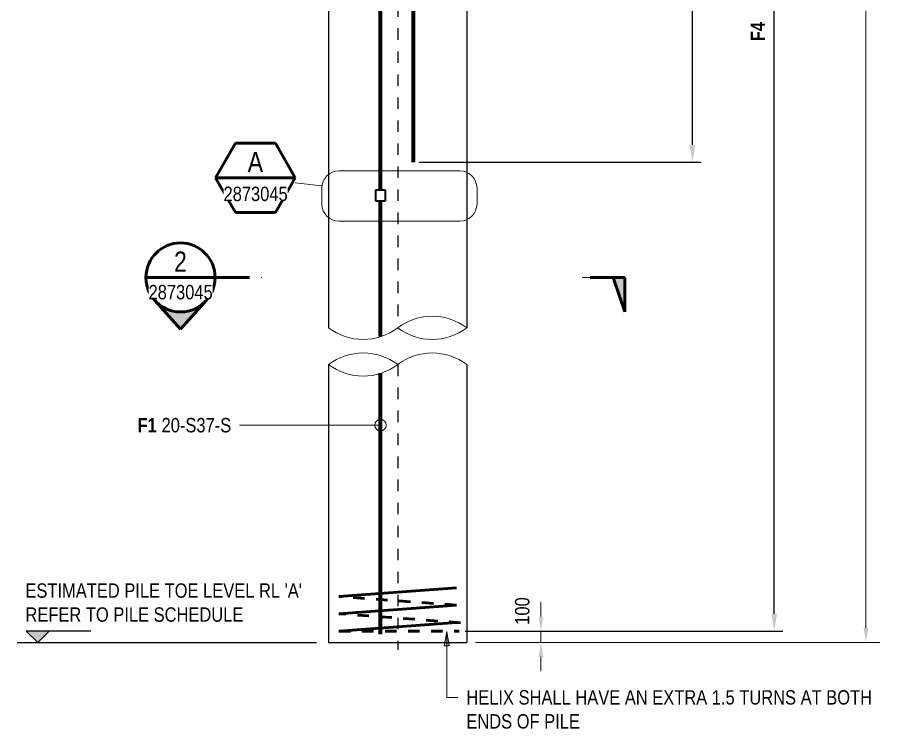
# Model space of a CAD drawing. Header units: metres. Extents: x -0.5 to 32.5, y -7.6 to 10.1.
# Drawn here: x -0.48 to 7.02, y -7.6 to -1.42 of the extents above; entities that cross this region are included whole.
import ezdxf

# ---------------------------------------------------------------- set-up
doc = ezdxf.new("R2010")
doc.units = ezdxf.units.M
for name, pattern in [('Dot_Section Line', [0.02, 0, -0.02]), ('JacobsCenter', [0.015, 0.009, -0.0015, 0.003, -0.0015]), ('JacobsDash', [0.0045, 0.003, -0.0015])]:
    doc.linetypes.add(name, pattern=pattern)
doc.layers.get('Defpoints').update_dxf_attribs({"color": 41})
for name, color, linetype, lineweight in [('A-ANNO-DIMS', 7, 'Continuous', 9), ('A-ANNO-SYMB', 7, 'Continuous', 9), ('A-DETL', 7, 'Continuous', 13), ('A-DETL-GENF', 7, 'Continuous', 9), ('G-ANNO-SYMB', 7, 'Continuous', 9), ('G-ANNO-TEXT', 7, 'Continuous', 9)]:
    doc.layers.add(name, color=color, linetype=linetype, lineweight=lineweight)
doc.styles.add('Arial Narrow', font='ARIALN.TTF', dxfattribs={"height": 0.125})
doc.styles.add('Arial Narrow_2', font='ARIALN.TTF', dxfattribs={"height": 0.175})
doc.styles.add('Arial Narrow_B', font='ARIALNB.TTF', dxfattribs={"height": 0.125})
doc.dimstyles.new('____ddd____', dxfattribs={"dimscale": 0.3048, "dimtxt": 0.127929, "dimasz": 0.492126, "dimexe": 0.246063, "dimexo": 0.164042, "dimgap": 0.082021, "dimtad": 1, "dimdec": 0, "dimlfac": 1000, "dimzin": 0, "dimdsep": 46, "dimtxsty": 'Arial Narrow', "dimsah": 1, "dimcen": 0.09, "dimaunit": 1, "dimadec": 4, "dimazin": 0, "dimtfac": 1, "dimtdec": 4, "dimtix": 1, "dimtmove": 0, "dimatfit": 3, "dimfxl": 1, "dimtvp": 1, "dimtolj": 1, "dimtzin": 0, "dimarcsym": 2})
doc.dimstyles.new('____ddd_____1', dxfattribs={"dimscale": 0.3048, "dimtxt": 0.127929, "dimasz": 0.492126, "dimexe": 0.246063, "dimexo": 0.164042, "dimgap": 0.082021, "dimtad": 1, "dimdec": 0, "dimlfac": 1000, "dimzin": 0, "dimdsep": 46, "dimtxsty": 'Arial Narrow', "dimsah": 1, "dimcen": 0.09, "dimaunit": 1, "dimadec": 4, "dimazin": 0, "dimtfac": 1, "dimtdec": 4, "dimtix": 1, "dimtmove": 2, "dimatfit": 3, "dimfxl": 1, "dimtvp": 1, "dimtolj": 1, "dimtzin": 0, "dimarcsym": 2})
doc.dimstyles.new('Dimension_Standard_O__mm_', dxfattribs={"dimscale": 0.3048, "dimtxt": 0.127929, "dimasz": 0.410105, "dimexe": 0.393701, "dimexo": 0.246063, "dimgap": 0.246063, "dimtad": 1, "dimdec": 0, "dimlfac": 1000, "dimzin": 0, "dimdsep": 46, "dimtxsty": 'Arial Narrow', "dimsah": 1, "dimcen": 0.09, "dimaunit": 1, "dimadec": 4, "dimazin": 0, "dimtfac": 1, "dimtdec": 4, "dimtix": 1, "dimtmove": 2, "dimatfit": 3, "dimfxl": 1, "dimtvp": 1, "dimtfill": 1, "dimtolj": 1, "dimtzin": 0, "dimlwd": 18, "dimlwe": 18, "dimarcsym": 2})
doc.dimstyles.new('Dimension_Standard_O__mm__1', dxfattribs={"dimscale": 0.3048, "dimtxt": 0.127929, "dimasz": 0.410105, "dimexe": 0.393701, "dimexo": 0.246063, "dimgap": 0.246063, "dimtad": 1, "dimdec": 0, "dimlfac": 1000, "dimzin": 0, "dimdsep": 46, "dimtxsty": 'Arial Narrow', "dimsah": 1, "dimcen": 0.09, "dimaunit": 1, "dimadec": 4, "dimazin": 0, "dimtfac": 1, "dimtdec": 4, "dimtix": 1, "dimtmove": 0, "dimatfit": 3, "dimfxl": 1, "dimtvp": 1, "dimtfill": 1, "dimtolj": 1, "dimtzin": 0, "dimlwd": 18, "dimlwe": 18, "dimarcsym": 2})

# ---------------------------------------------------------------- blocks, each defined once
blk = doc.blocks.new('CS_DET_Pile-Column_BreakLine - CS_Tubular BreakLine-5616656-DRG-2873045 - PILE ELAVATION')
at = {"layer": 'A-DETL-GENF', "lineweight": 18}
for centre, start, end in [((0.9, -0.3973), 52.95733, 127.04267), ((0.3, 0.3977), 232.95733, 307.04267), ((0.9, 0.3977), 232.95733, 307.04267)]:
    blk.add_arc(centre, 0.498, start, end, dxfattribs=at)
blk = doc.blocks.new('DIMBLOCK4-DRG-2873045 - PILE ELAVATION')
at = {"layer": 'A-ANNO-DIMS', "color": 0, "lineweight": -2, "transparency": 16777216}
for p, q in [((5.195, 8.0227), (5.4658, 8.0227)), ((5.3908, 7.8727), (5.3908, 3.1434)), ((5.3908, -2.5273), (5.3908, 2.7176)), ((3.0175, -2.6773), (5.4658, -2.6773))]:
    blk.add_line(p, q, dxfattribs=at)
at = {"layer": 'A-ANNO-DIMS', "color": 0, "transparency": 16777216}
for points in [[(5.3658, 7.8727), (5.4158, 7.8727), (5.3908, 8.0227)], [(5.3658, -2.5273), (5.4158, -2.5273), (5.3908, -2.6773)]]:
    blk.add_solid(points, dxfattribs=at)
at = {"layer": 'Defpoints', "color": 0, "transparency": 16777216}
for p in [(5.145, 8.0227), (5.3908, 8.0227), (2.9675, -2.6773)]:
    blk.add_point(p, dxfattribs=at)
at = {"layer": 'A-ANNO-DIMS', "color": 0, "transparency": 16777216, "insert": (5.2043, 2.6929), "char_height": 0.125, "width": 0.475164, "attachment_point": 1, "rotation": 90, "line_spacing_factor": 0.974696, "style": 'Arial Narrow'}
blk.add_mtext('\\A1;10700', dxfattribs=at)
blk = doc.blocks.new('DIMBLOCK5-DRG-2873045 - PILE ELAVATION')
at = {"layer": 'A-ANNO-DIMS', "color": 0, "lineweight": 18, "transparency": 16777216}
for p, q in [((4.0747, -6.6258), (4.0747, -6.5008)), ((3.4399, -6.7508), (4.1947, -6.7508)), ((4.0747, -6.8508), (4.0747, -6.7508)), ((3.5049, -6.8508), (4.1947, -6.8508)), ((4.0747, -6.9758), (4.0747, -7.1008))]:
    blk.add_line(p, q, dxfattribs=at)
at = {"layer": 'A-ANNO-DIMS', "color": 0, "transparency": 16777216}
for points in [[(4.0538, -6.6258), (4.0955, -6.6258), (4.0747, -6.7508)], [(4.0538, -6.9758), (4.0955, -6.9758), (4.0747, -6.8508)]]:
    blk.add_solid(points, dxfattribs=at)
at = {"layer": 'Defpoints', "color": 0, "transparency": 16777216}
for p in [(3.3649, -6.7508), (4.0747, -6.7508), (3.4299, -6.8508)]:
    blk.add_point(p, dxfattribs=at)
at = {"layer": 'A-ANNO-DIMS', "color": 0, "lineweight": 18, "transparency": 16777216, "insert": (3.8491, -6.6964), "char_height": 0.125, "width": 0.285099, "attachment_point": 1, "rotation": 90, "line_spacing_factor": 0.974696, "style": 'Arial Narrow', "bg_fill": 3, "box_fill_scale": 1.1, "bg_fill_color": 256, "bg_fill_true_color": 13158600, "bg_fill_transparency": 0}
blk.add_mtext('\\A1;100', dxfattribs=at)
blk = doc.blocks.new('DIMBLOCK6-DRG-2873045 - PILE ELAVATION')
at = {"layer": 'A-ANNO-DIMS', "color": 0, "lineweight": 18, "transparency": 16777216}
for p, q in [((3.5049, 8.0227), (7.0179, 8.0227)), ((6.8979, -6.7258), (6.8979, 7.8977)), ((3.5049, -6.8508), (7.0179, -6.8508))]:
    blk.add_line(p, q, dxfattribs=at)
at = {"layer": 'A-ANNO-DIMS', "color": 0, "transparency": 16777216}
for points in [[(6.8771, 7.8977), (6.9188, 7.8977), (6.8979, 8.0227)], [(6.8771, -6.7258), (6.9188, -6.7258), (6.8979, -6.8508)]]:
    blk.add_solid(points, dxfattribs=at)
at = {"layer": 'Defpoints', "color": 0, "transparency": 16777216}
for p in [(3.4299, 8.0227), (6.8979, 8.0227), (3.4299, -6.8508)]:
    blk.add_point(p, dxfattribs=at)
at = {"layer": 'A-ANNO-DIMS', "color": 0, "lineweight": 18, "transparency": 16777216, "insert": (6.7583, 0.586), "char_height": 0.125, "width": 3.443114, "attachment_point": 5, "rotation": 90, "style": 'Arial Narrow', "bg_fill": 3, "box_fill_scale": 1.1, "bg_fill_color": 256, "bg_fill_true_color": 13158600, "bg_fill_transparency": 0}
blk.add_mtext('\\A1;PILE LENGTH REFER TO PILE SCHEDULE', dxfattribs=at)
blk = doc.blocks.new('Drafting View - sectionTail-4870194-DRG-2873045 - PILE ELAVATION')
at = {"layer": 'G-ANNO-SYMB'}
blk.add_hatch(color=256, dxfattribs=at).paths.add_polyline_path([(-0.006, 0.006), (-0.004, 0), (-0.006, 0)])
at = {"layer": 'G-ANNO-SYMB', "lineweight": 50}
for p, q in [((-0.006, 0.006), (-0.006, 0)), ((-0.004, 0), (-0.006, 0.006)), ((-0.006, 0), (-0.004, 0)), ((-0.006, 0), (0, 0))]:
    blk.add_line(p, q, dxfattribs=at)
blk = doc.blocks.new('Drafting View - SectionHead-4898858-DRG-2873045 - PILE ELAVATION')
at = {"layer": 'G-ANNO-SYMB'}
h = blk.add_hatch(color=256, dxfattribs=at)
edge = h.paths.add_edge_path()
edge.add_line((-0.002, 0.009), (0.00247, 0.004))
edge.add_arc((-0.002, 0), 0.006, 41.8277, 138.1723)
edge.add_line((-0.00647, 0.004), (-0.002, 0.009))
at = {"layer": 'G-ANNO-SYMB', "lineweight": 50}
for p, q in [((-0.002, 0.009), (-0.00647, 0.004)), ((0.00247, 0.004), (-0.002, 0.009)), ((0.004, 0), (0.01, 0))]:
    blk.add_line(p, q, dxfattribs=at)
for start, end in [(360, 180), (180, 360)]:
    blk.add_arc((-0.002, 0), 0.006, start, end, dxfattribs=at)
blk = doc.blocks.new('Drafting View - SheetRef-4900799-DRG-2873045 - PILE ELAVATION')
at = {"layer": 'A-ANNO-SYMB', "lineweight": 50}
for p, q in [((-0.00346, 0.006), (-0.00693, 0)), ((0.00346, 0.006), (-0.00346, 0.006)), ((0.00693, 0), (0.00346, 0.006)), ((-0.00693, 0), (0.00693, 0)), ((-0.00693, 0), (-0.00347, -0.006)), ((0.00346, -0.006), (0.00693, 0)), ((-0.00347, -0.006), (0.00346, -0.006))]:
    blk.add_line(p, q, dxfattribs=at)
blk = doc.blocks.new('DIMBLOCK11-DRG-2873045 - PILE ELAVATION')
at = {"layer": 'A-ANNO-DIMS', "color": 0, "lineweight": -2, "transparency": 16777216}
for p, q in [((3.5049, 1.1087), (6.176, 1.1087)), ((6.101, -6.6008), (6.101, 0.9587)), ((3.4149, -6.7508), (6.176, -6.7508))]:
    blk.add_line(p, q, dxfattribs=at)
at = {"layer": 'A-ANNO-DIMS', "color": 0, "transparency": 16777216}
for points in [[(6.076, 0.9587), (6.126, 0.9587), (6.101, 1.1087)], [(6.076, -6.6008), (6.126, -6.6008), (6.101, -6.7508)]]:
    blk.add_solid(points, dxfattribs=at)
at = {"layer": 'Defpoints', "color": 0, "transparency": 16777216}
for p in [(3.4549, 1.1087), (6.101, 1.1087), (3.3649, -6.7508)]:
    blk.add_point(p, dxfattribs=at)
at = {"layer": 'A-ANNO-DIMS', "color": 0, "transparency": 16777216, "insert": (6.0018, -2.821), "char_height": 0.125, "attachment_point": 5, "rotation": 90, "style": 'Arial Narrow'}
blk.add_mtext('\\A1;\u200e', dxfattribs=at)

msp = doc.modelspace()

# ---------------------------------------------------------------- hatches: boundary and pattern name
at = {"layer": 'A-DETL-GENF'}
msp.add_hatch(color=256, dxfattribs=at).paths.add_polyline_path([(-0.2966, -6.8508), (-0.1966, -6.7508), (-0.3966, -6.7508)])
at = {"layer": 'G-ANNO-TEXT'}
msp.add_hatch(color=256, dxfattribs=at).paths.add_polyline_path([(3.2555, -6.7548), (3.2334, -6.8798), (3.2775, -6.8798)])

# ---------------------------------------------------------------- linework, layer by layer
at = {"layer": 'A-ANNO-SYMB', "lineweight": 18}
for p, q in [((3.3691, -2.7531), (2.3206, -2.7531)), ((2.1717, -2.8847), (1.938, -2.8559)), ((2.1706, -2.9031), (2.1706, -3.041)), ((2.3206, -3.191), (3.3691, -3.191))]:
    msp.add_line(p, q, dxfattribs=at)
for centre, start, end in [((2.3206, -2.9031), 90, 180), ((2.3206, -3.041), 180, 270)]:
    msp.add_arc(centre, 0.15, start, end, dxfattribs=at)
at = {"layer": 'A-DETL', "linetype": 'JacobsCenter', "lineweight": 25}
for p, q in [((2.8299, 9.685), (2.8299, -4.117)), ((2.8299, -4.4359), (2.8299, -6.915))]:
    msp.add_line(p, q, dxfattribs=at)
at = {"layer": 'A-DETL', "lineweight": 70}
for p, q in [((2.6799, -2.9173), (2.6799, 9.3227)), ((2.9675, -2.6773), (2.9675, 9.3227)), ((2.6799, -4.1931), (2.6799, -3.0173)), ((2.6799, -6.7773), (2.6799, -4.5121))]:
    msp.add_line(p, q, dxfattribs=at)
at = {"layer": 'A-DETL', "lineweight": 25}
for p, q in [((2.2299, 8.0227), (2.2299, -4.117)), ((3.4299, 8.0227), (3.4299, -4.117)), ((2.2299, -4.4359), (2.2299, -6.8508)), ((3.4299, -4.4359), (3.4299, -6.8508)), ((0.1634, -6.7508), (-0.3966, -6.7508)), ((-0.3966, -6.7508), (-0.2966, -6.8508)), ((-0.1966, -6.7508), (-0.2966, -6.8508)), ((-0.4751, -6.8508), (2.1249, -6.8508)), ((2.2299, -6.8508), (3.4299, -6.8508))]:
    msp.add_line(p, q, dxfattribs=at)
at = {"layer": 'A-DETL', "lineweight": 35}
for p, q in [((2.6399, -2.9173), (2.7199, -2.9173)), ((2.6399, -3.0173), (2.6399, -2.9173)), ((2.7199, -2.9173), (2.7199, -3.0173)), ((2.7199, -3.0173), (2.6399, -3.0173))]:
    msp.add_line(p, q, dxfattribs=at)
at = {"layer": 'A-DETL', "lineweight": 50}
for p, q in [((2.3199, -6.4508), (3.3399, -6.3758)), ((2.3199, -6.6008), (3.3399, -6.5258)), ((2.3199, -6.7508), (3.3399, -6.6758))]:
    msp.add_line(p, q, dxfattribs=at)
at = {"layer": 'A-DETL', "linetype": 'JacobsDash', "lineweight": 50}
for p, q in [((3.3399, -6.5258), (2.3199, -6.4508)), ((3.377, -6.6785), (2.3199, -6.6008)), ((2.3199, -6.7508), (3.3649, -6.7508))]:
    msp.add_line(p, q, dxfattribs=at)
at = {"layer": 'G-ANNO-SYMB', "lineweight": 50}
msp.add_line((0.6433, -3.679), (1.2433, -3.679), dxfattribs=at)
at = {"layer": 'G-ANNO-SYMB', "color": 7, "linetype": 'Dot_Section Line', "true_color": 0xffffff}
msp.add_line((1.0433, -3.679), (1.6499, -3.679), dxfattribs=at)
at = {"layer": 'G-ANNO-TEXT'}
for p, q in [((1.5508, -4.9624), (1.4555, -4.9624)), ((2.6808, -4.9624), (1.5508, -4.9624)), ((3.2555, -6.7548), (3.2334, -6.8798)), ((3.2775, -6.8798), (3.2555, -6.7548)), ((3.2555, -6.7548), (3.2555, -7.3271)), ((3.2334, -6.8798), (3.2775, -6.8798)), ((3.2555, -7.3271), (3.3516, -7.3271))]:
    msp.add_line(p, q, dxfattribs=at)
msp.add_circle((2.6808, -4.9624), 0.05, dxfattribs=at)

# ---------------------------------------------------------------- block references
at = {"layer": 'A-ANNO-SYMB', "lineweight": 50, "xscale": 49.99999999999998, "yscale": 49.99999999999998, "zscale": 49.99999999999998}
msp.add_blockref('Drafting View - SheetRef-4900799-DRG-2873045 - PILE ELAVATION', (1.5942, -2.8136), dxfattribs=at)
at = {"layer": 'A-DETL-GENF'}
msp.add_blockref('CS_DET_Pile-Column_BreakLine - CS_Tubular BreakLine-5616656-DRG-2873045 - PILE ELAVATION', (2.2299, -4.1172), dxfattribs=at)
at = {"layer": 'A-DETL-GENF', "rotation": 180}
msp.add_blockref('CS_DET_Pile-Column_BreakLine - CS_Tubular BreakLine-5616656-DRG-2873045 - PILE ELAVATION', (3.4299, -4.4358), dxfattribs=at)
at = {"layer": 'G-ANNO-SYMB', "lineweight": 50, "extrusion": (0, 0, -1), "xscale": 49.99999999999998, "yscale": 49.99999999999998, "zscale": 49.99999999999998, "rotation": 180}
msp.add_blockref('Drafting View - SectionHead-4898858-DRG-2873045 - PILE ELAVATION', (-1.0433, -3.679), dxfattribs=at)

# ---------------------------------------------------------------- texts
at = {"layer": 'G-ANNO-TEXT', "char_height": 0.125, "attachment_point": 1, "bg_fill": 3, "box_fill_scale": 1, "bg_fill_color": 256, "bg_fill_true_color": 13158600, "bg_fill_transparency": 0}
for s, insert, style in [('F1', (0.5702, -4.8999), 'Arial Narrow_B'), ('HELIX SHALL HAVE AN EXTRA 1.5 TURNS AT BOTH ', (3.4266, -7.2646), 'Arial Narrow'), ('ENDS OF PILE', (3.4266, -7.4729), 'Arial Narrow')]:
    msp.add_mtext(s, dxfattribs=dict(at, insert=insert, style=style))
at = {"layer": 'G-ANNO-TEXT', "char_height": 0.125, "attachment_point": 1, "style": 'Arial Narrow', "bg_fill": 3, "box_fill_scale": 1, "bg_fill_color": 256, "bg_fill_transparency": 0}
for s, insert in [("ESTIMATED PILE TOE LEVEL RL 'A'", (-0.4041, -6.3367)), ('REFER TO PILE SCHEDULE', (-0.4041, -6.5451))]:
    msp.add_mtext(s, dxfattribs=dict(at, insert=insert))

# ---------------------------------------------------------------- dimensions: what is measured, and where the dimension line sits
at = {"layer": 'A-ANNO-DIMS'}
dim = msp.add_linear_dim(base=(5.3908, 8.0227), p1=(2.9675, -2.6773), p2=(5.145, 8.0227), angle=90, dimstyle='____ddd_____1', override={"dimpost": '<>', "dimfxl": 10.919328}, dxfattribs=at)
dim.commit()
dim.dimension.update_dxf_attribs({"geometry": 'DIMBLOCK4-DRG-2873045 - PILE ELAVATION', "text_midpoint": (5.2876, 2.9305), "dimtype": 160, "text_rotation": 90})

# ---------------------------------------------------------------- next in the draw order: texts
at = {"layer": 'A-ANNO-SYMB', "insert": (1.5269, -2.5887), "char_height": 0.175, "attachment_point": 1, "style": 'Arial Narrow_2', "bg_fill": 3, "box_fill_scale": 1, "bg_fill_color": 256, "bg_fill_transparency": 0}
msp.add_mtext('A', dxfattribs=at)
at = {"layer": 'A-ANNO-SYMB', "insert": (1.3169, -2.8907), "char_height": 0.125, "attachment_point": 1, "style": 'Arial Narrow', "bg_fill": 3, "box_fill_scale": 1, "bg_fill_color": 256, "bg_fill_true_color": 13158600, "bg_fill_transparency": 0}
msp.add_mtext('2873045', dxfattribs=at)
at = {"layer": 'G-ANNO-SYMB', "insert": (0.887, -3.4542), "char_height": 0.175, "attachment_point": 1, "style": 'Arial Narrow_2', "bg_fill": 3, "box_fill_scale": 1, "bg_fill_color": 256, "bg_fill_transparency": 0}
msp.add_mtext('2', dxfattribs=at)
at = {"layer": 'G-ANNO-SYMB', "insert": (0.6655, -3.7442), "char_height": 0.125, "attachment_point": 1, "style": 'Arial Narrow', "bg_fill": 3, "box_fill_scale": 1, "bg_fill_color": 256, "bg_fill_true_color": 13158600, "bg_fill_transparency": 0}
msp.add_mtext('2873045', dxfattribs=at)
at = {"layer": 'G-ANNO-TEXT', "insert": (0.7389, -4.8999), "char_height": 0.125, "attachment_point": 1, "style": 'Arial Narrow', "bg_fill": 3, "box_fill_scale": 1, "bg_fill_color": 256, "bg_fill_true_color": 13158600, "bg_fill_transparency": 0}
msp.add_mtext(' 20-S37-S', dxfattribs=at)

# ---------------------------------------------------------------- next in the draw order: dimensions: what is measured, and where the dimension line sits
at = {"layer": 'A-ANNO-DIMS', "lineweight": 18}
dim = msp.add_linear_dim(base=(4.0747, -6.7508), p1=(3.4299, -6.8508), p2=(3.3649, -6.7508), angle=90, dimstyle='Dimension_Standard_O__mm_', override={"dimpost": '<>', "dimfxl": 0.119269}, dxfattribs=at)
dim.commit()
dim.dimension.update_dxf_attribs({"geometry": 'DIMBLOCK5-DRG-2873045 - PILE ELAVATION', "text_midpoint": (3.9325, -6.5538), "dimtype": 160, "text_rotation": 90})

# ---------------------------------------------------------------- next in the draw order: dimensions: what is measured, and where the dimension line sits
dim = msp.add_linear_dim(base=(6.8979, 8.0227), p1=(3.4299, -6.8508), p2=(3.4299, 8.0227), angle=90, text='PILE LENGTH REFER TO PILE SCHEDULE', dimstyle='Dimension_Standard_O__mm__1', override={"dimpost": '<>', "dimfxl": 14.873501}, dxfattribs=at)
dim.commit()
dim.dimension.update_dxf_attribs({"geometry": 'DIMBLOCK6-DRG-2873045 - PILE ELAVATION', "text_midpoint": (6.7583, 0.586)})

# ---------------------------------------------------------------- next in the draw order: linework, layer by layer
at = {"layer": 'A-ANNO-SYMB', "lineweight": 18}
msp.add_line((3.5191, -3.041), (3.5191, -2.9031), dxfattribs=at)
for centre, start, end in [((3.3691, -2.9031), 0, 90), ((3.3691, -3.041), 270, 0)]:
    msp.add_arc(centre, 0.15, start, end, dxfattribs=at)
at = {"layer": 'G-ANNO-SYMB', "color": 7, "linetype": 'Dot_Section Line', "true_color": 0xffffff}
msp.add_line((4.4313, -3.679), (4.5029, -3.679), dxfattribs=at)

# ---------------------------------------------------------------- next in the draw order: block references
at = {"layer": 'G-ANNO-SYMB', "lineweight": 50, "xscale": 49.99999999999998, "yscale": 49.99999999999998, "zscale": 49.99999999999998, "rotation": 180}
msp.add_blockref('Drafting View - sectionTail-4870194-DRG-2873045 - PILE ELAVATION', (4.5029, -3.679), dxfattribs=at)

# ---------------------------------------------------------------- next in the draw order: texts
at = {"layer": 'G-ANNO-TEXT', "insert": (5.8958, -1.6265), "char_height": 0.125, "attachment_point": 1, "rotation": 90, "style": 'Arial Narrow_B', "bg_fill": 3, "box_fill_scale": 1, "bg_fill_color": 256, "bg_fill_transparency": 0}
msp.add_mtext('F4 ', dxfattribs=at)

# ---------------------------------------------------------------- next in the draw order: dimensions: what is measured, and where the dimension line sits
at = {"layer": 'A-ANNO-DIMS'}
dim = msp.add_linear_dim(base=(6.101, 1.1087), p1=(3.3649, -6.7508), p2=(3.4549, 1.1087), angle=90, text='\u200e', dimstyle='____ddd____', override={"dimpost": '<>', "dimfxl": 7.859987}, dxfattribs=at)
dim.commit()
dim.dimension.update_dxf_attribs({"geometry": 'DIMBLOCK11-DRG-2873045 - PILE ELAVATION', "text_midpoint": (6.0018, -2.821)})

doc.saveas('drawing.dxf')
